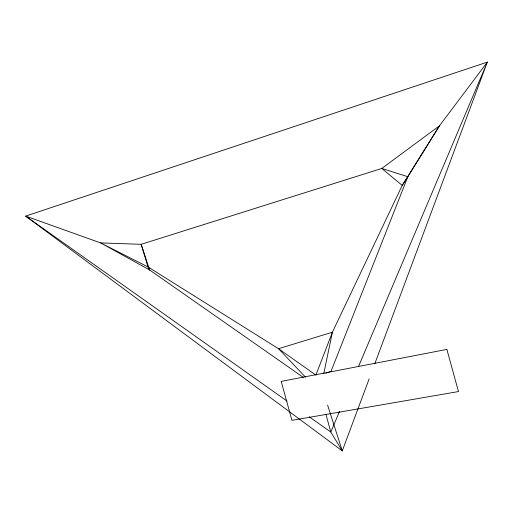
<?xml version="1.0" encoding="UTF-8"?>
<svg xmlns="http://www.w3.org/2000/svg" width="513" height="513" viewBox="0 0 513 513"><rect width="100%" height="100%" fill="white"/><g stroke="black" fill="none" stroke-linecap="round" stroke-linejoin="round"><path stroke-width="0.77" d="M323.786 373.586L332.398 332.206L402.211 185.417L439.429 125.858L487.35 62.111L25.65 216.114L342.274 450.889L369.161 378.838M374.766 363.826L487.35 62.111L358.555 366.455M339.535 411.407L330.802 432.036L342.274 450.889L327.608 405.155M325.813 373.278L331.013 371.348L407.848 176.728L439.429 125.858L381.781 168.45L141.184 244.316L100.631 242.918L25.65 216.114L287.024 401.063M303.318 377.401L149.616 269.966L100.631 242.918L147.975 266.92L278.533 348.712L315.873 375.112L332.398 332.206L278.533 348.712L305.549 377.209M309.236 416.78L330.802 432.036L325.973 414.472M407.848 176.728L402.211 185.417L381.781 168.45L407.848 176.728M446.868 349.404L281.195 381.403L291.923 420.339L458.481 391.56L446.868 349.404M149.616 269.966L147.975 266.92L141.184 244.316L149.616 269.966"/></g></svg>
